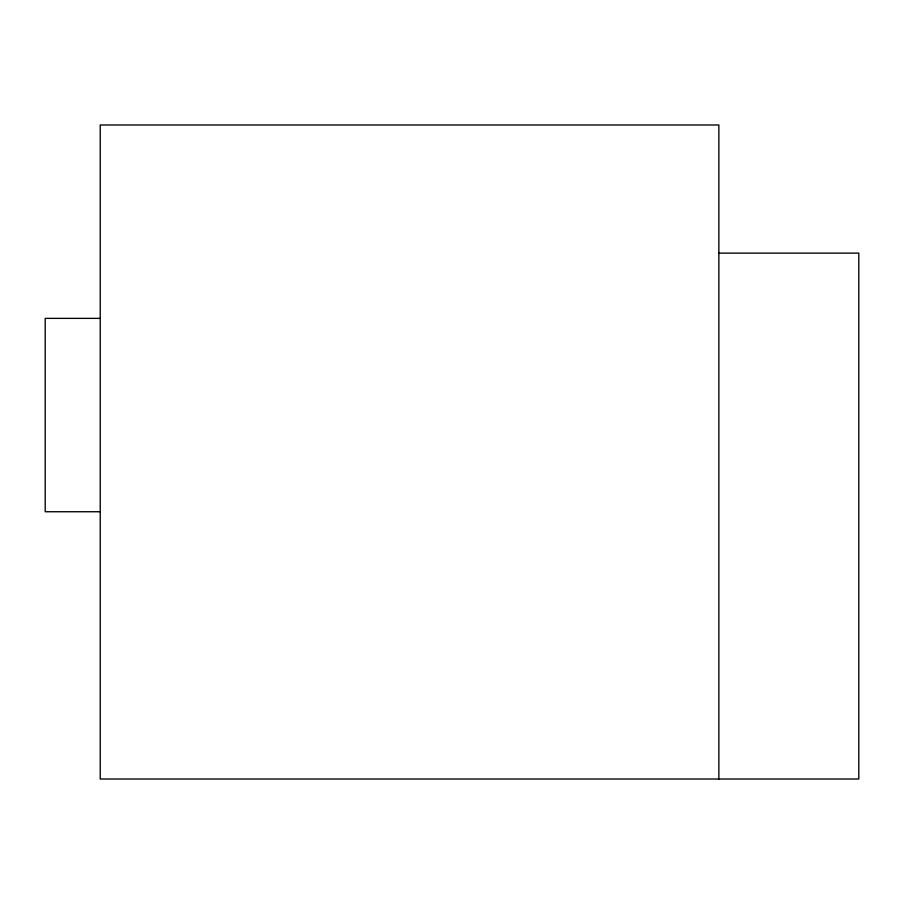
<?xml version="1.0" encoding="UTF-8"?>
<svg xmlns="http://www.w3.org/2000/svg" width="904" height="904" viewBox="0 0 904 904"><rect width="100%" height="100%" fill="white"/><g stroke="black" fill="none" stroke-linecap="round" stroke-linejoin="round"><path stroke-width="1.36" d="M718.872 253.12L858.8 253.12L858.8 779.011L100.231 779.011L100.231 124.989L718.872 124.989L718.872 779.011M100.231 318.366L45.2 318.366L45.2 511.743L100.231 511.743"/></g></svg>
